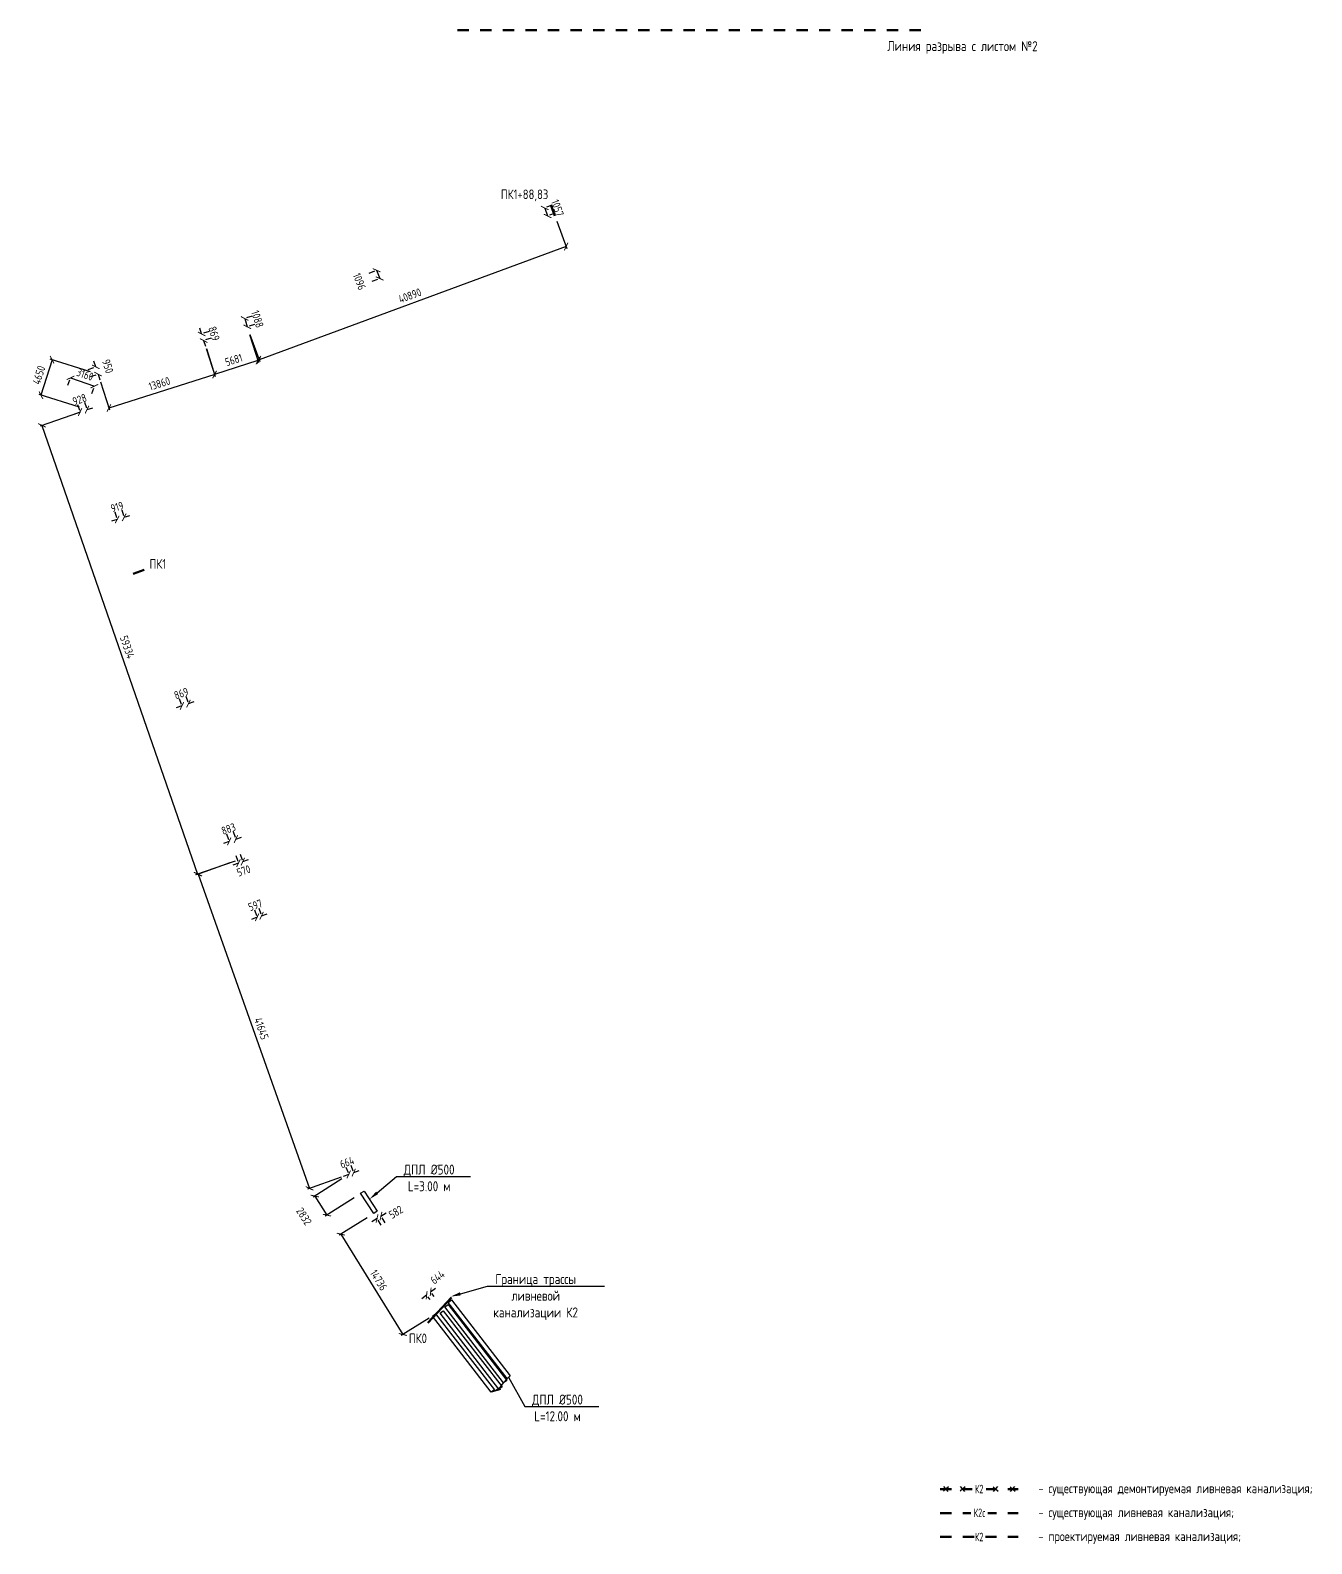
# Model space of a CAD drawing. Header units: millimetres. Extents: x 23834235 to 25435680, y -11289 to 22860162.
# Drawn here: x 24141821 to 24301934, y 22273787 to 22462879 of the extents above; entities that cross this region are included whole.
import ezdxf
from ezdxf import colors
from ezdxf.entities.mleader import LeaderData, LeaderLine
from ezdxf.math import Vec2, Vec3

# ---------------------------------------------------------------- set-up
doc = ezdxf.new("R2010")
doc.units = ezdxf.units.MM
doc.set_wipeout_variables(frame=1)
doc.linetypes.add('Штриховая', pattern=[2822.222233, 1411.111116, -1411.111116])
for name, color, linetype, lineweight in [('Text blocks_Ном._пера__28', 7, 'Continuous', 13), ('ВК_Текст', 7, 'Continuous', 25), ('Лотки К2', 30, 'Continuous', 30), ('Пикеты', 1, 'Continuous', 60), ('Труба К2', 7, 'Continuous', 60)]:
    doc.layers.add(name, color=color, linetype=linetype, lineweight=lineweight)
doc.layers.add('Выноски', color=7, linetype='Continuous')
doc.styles.add('GOST 2.304', font='GOST_type.ttf')
doc.styles.add('GOST_100', font='cs_gost2304.shx', dxfattribs={"width": 0.7, "height": 300})
doc.styles.get("Standard").update_dxf_attribs({"font": 'arial.ttf'})
doc.dimstyles.new('STANDARD$0', dxfattribs={"dimscale": 100, "dimtxt": 2.5, "dimasz": 1, "dimexe": 0.5, "dimexo": 2, "dimgap": 1, "dimtad": 1, "dimdec": 0, "dimzin": 0, "dimdsep": 46, "dimtxsty": 'Standard', "dimblk1": 'OBLIQUE', "dimblk2": 'OBLIQUE', "dimsah": 1, "dimcen": 2, "dimadec": 0, "dimazin": 0, "dimtfac": 1, "dimtdec": 4, "dimtofl": 0, "dimtmove": 2, "dimatfit": 3, "dimldrblk": 'OBLIQUE', "dimfxl": 1, "dimtolj": 1, "dimtzin": 0, "dimarcsym": 0})

# ---------------------------------------------------------------- blocks, each defined once
blk = doc.blocks.new('*U4')
at = {"color": 255}
blk.add_wipeout([(-200, 125), (200, 125), (200, -125), (-200, -125)], dxfattribs=at)
at = {"layer": 'ВК_Текст', "insert": (0, 0), "char_height": 250, "attachment_point": 5, "style": 'GOST_100'}
blk.add_mtext('К2', dxfattribs=at)
blk = doc.blocks.new('hdsgth')
at = {"color": 255}
blk.add_wipeout([(-1038, 533), (1038, 533), (1038, -533), (-1038, -533)], dxfattribs=at)
at = {"layer": 'ВК_Текст', "insert": (51, 25), "char_height": 1066.7, "attachment_point": 5, "rotation": 359.99126, "style": 'GOST_100'}
blk.add_mtext('К2c', dxfattribs=at)
blk = doc.blocks.new('_ArchTick')
at = {"color": 0, "linetype": 'ByBlock', "const_width": 0.15}
blk.add_lwpolyline([(-0.5, -0.5), (0.5, 0.5)], dxfattribs=at)
blk = doc.blocks.new('*D27')
at = {"color": 0, "lineweight": -2, "transparency": 16777216}
for p, q in [((24185641, 22314727), (24186276, 22315126)), ((24185148, 22314417), (24184513, 22314018)), ((24185667, 22313591), (24185281, 22314206)), ((24186160, 22313901), (24185774, 22314516))]:
    blk.add_line(p, q, dxfattribs=at)
at = {"color": 0, "lineweight": -2, "transparency": 16777216, "xscale": 750.0000000000001, "yscale": 750.0000000000001, "zscale": 750.0000000000001}
for p, rotation in [((24185148, 22314417), 32.16562743184361), ((24185641, 22314727), 212.1656274318436)]:
    blk.add_blockref('_ArchTick', p, dxfattribs=dict(at, rotation=rotation))
at = {"color": 0, "transparency": 16777216, "insert": (24187506, 22315227), "char_height": 1000, "attachment_point": 5, "rotation": 32.16563, "style": 'GOST 2.304'}
blk.add_mtext('\\A1;582', dxfattribs=at)
blk = doc.blocks.new('_Oblique')
at = {"color": 0, "linetype": 'ByBlock', "lineweight": -2}
blk.add_line((-0.5, -0.5), (0.5, 0.5), dxfattribs=at)
blk = doc.blocks.new('*D48')
at = {"color": 0, "lineweight": -2, "transparency": 16777216}
for p, q in [((24206103, 22440673), (24206459, 22439678)), ((24207037, 22441007), (24206339, 22440757)), ((24207393, 22440012), (24206694, 22439762))]:
    blk.add_line(p, q, dxfattribs=at)
at = {"color": 0, "lineweight": -2, "transparency": 16777216, "xscale": 750.0000000000001, "yscale": 750.0000000000001, "zscale": 750.0000000000001}
for p, rotation in [((24206103, 22440673), 109.65204921193), ((24206459, 22439678), 289.65204921193)]:
    blk.add_blockref('_ArchTick', p, dxfattribs=dict(at, rotation=rotation))
at = {"color": 0, "transparency": 16777216, "insert": (24207694, 22440680), "char_height": 1000, "attachment_point": 5, "rotation": 289.65205, "style": 'GOST 2.304'}
blk.add_mtext('\\A1;1057', dxfattribs=at)
blk = doc.blocks.new('*D49')
at = {"color": 0, "lineweight": -2, "transparency": 16777216}
for p, q in [((24184167, 22432538), (24184862, 22432803)), ((24185096, 22432891), (24185485, 22431867)), ((24184556, 22431514), (24185252, 22431778))]:
    blk.add_line(p, q, dxfattribs=at)
at = {"color": 0, "lineweight": -2, "transparency": 16777216, "xscale": 750.0000000000001, "yscale": 750.0000000000001, "zscale": 750.0000000000001}
for p, rotation in [((24185096, 22432891), 110.8243739397557), ((24185485, 22431867), 290.8243739397558)]:
    blk.add_blockref('_ArchTick', p, dxfattribs=dict(at, rotation=rotation))
at = {"color": 0, "transparency": 16777216, "insert": (24182951, 22431489), "char_height": 1000, "attachment_point": 5, "rotation": 290.82437, "style": 'GOST 2.304'}
blk.add_mtext('\\A1;1096', dxfattribs=at)
blk = doc.blocks.new('*D50')
at = {"color": 0, "lineweight": -2, "transparency": 16777216}
for p, q in [((24168612, 22426868), (24168939, 22425830)), ((24169530, 22427157), (24168850, 22426943)), ((24169857, 22426119), (24169177, 22425905))]:
    blk.add_line(p, q, dxfattribs=at)
at = {"color": 0, "lineweight": -2, "transparency": 16777216, "xscale": 750.0000000000001, "yscale": 750.0000000000001, "zscale": 750.0000000000001}
for p, rotation in [((24168612, 22426868), 107.4804676707504), ((24168939, 22425830), 287.4804676707504)]:
    blk.add_blockref('_ArchTick', p, dxfattribs=dict(at, rotation=rotation))
at = {"color": 0, "transparency": 16777216, "insert": (24170206, 22426800), "char_height": 1000, "attachment_point": 5, "rotation": 287.48047, "style": 'GOST 2.304'}
blk.add_mtext('\\A1;1088', dxfattribs=at)
blk = doc.blocks.new('*D51')
at = {"color": 0, "lineweight": -2, "transparency": 16777216}
for p, q in [((24163223, 22424941), (24162998, 22425657)), ((24164156, 22425235), (24163462, 22425016)), ((24164417, 22424406), (24163723, 22424188)), ((24163484, 22424112), (24163710, 22423397))]:
    blk.add_line(p, q, dxfattribs=at)
at = {"color": 0, "lineweight": -2, "transparency": 16777216, "xscale": 750.0000000000001, "yscale": 750.0000000000001, "zscale": 750.0000000000001}
for p, rotation in [((24163223, 22424941), 287.480467671033), ((24163484, 22424112), 107.480467671033)]:
    blk.add_blockref('_ArchTick', p, dxfattribs=dict(at, rotation=rotation))
at = {"color": 0, "transparency": 16777216, "insert": (24164786, 22424978), "char_height": 1000, "attachment_point": 5, "rotation": 287.48047, "style": 'GOST 2.304'}
blk.add_mtext('\\A1;869', dxfattribs=at)
blk = doc.blocks.new('*D52')
at = {"color": 0, "lineweight": -2, "transparency": 16777216}
for p, q in [((24149053, 22420515), (24149764, 22420744)), ((24150002, 22420820), (24149772, 22421534)), ((24149344, 22419611), (24150055, 22419840)), ((24150293, 22419917), (24150523, 22419203))]:
    blk.add_line(p, q, dxfattribs=at)
at = {"color": 0, "lineweight": -2, "transparency": 16777216, "xscale": 750.0000000000001, "yscale": 750.0000000000001, "zscale": 750.0000000000001}
for p, rotation in [((24150002, 22420820), 287.8558469475789), ((24150293, 22419917), 107.8558469475789)]:
    blk.add_blockref('_ArchTick', p, dxfattribs=dict(at, rotation=rotation))
at = {"color": 0, "transparency": 16777216, "insert": (24151511, 22420900), "char_height": 1000, "attachment_point": 5, "rotation": 287.85585, "style": 'GOST 2.304'}
blk.add_mtext('\\A1;950', dxfattribs=at)
blk = doc.blocks.new('*D53')
at = {"color": 0, "lineweight": -2, "transparency": 16777216}
for p, q in [((24146528, 22418542), (24146762, 22419213)), ((24146844, 22419449), (24149827, 22418409)), ((24149511, 22417502), (24149745, 22418173))]:
    blk.add_line(p, q, dxfattribs=at)
at = {"color": 0, "lineweight": -2, "transparency": 16777216, "xscale": 750.0000000000001, "yscale": 750.0000000000001, "zscale": 750.0000000000001}
for p, rotation in [((24146844, 22419449), 160.7805502903515), ((24149827, 22418409), 340.7805502903515)]:
    blk.add_blockref('_ArchTick', p, dxfattribs=dict(at, rotation=rotation))
at = {"color": 0, "transparency": 16777216, "insert": (24148665, 22419874), "char_height": 1000, "attachment_point": 5, "rotation": 340.78055, "style": 'GOST 2.304'}
blk.add_mtext('\\A1;3160', dxfattribs=at)
blk = doc.blocks.new('*D54')
at = {"color": 0, "lineweight": -2, "transparency": 16777216}
for p, q in [((24148039, 22415174), (24147331, 22414928)), ((24147714, 22416110), (24147957, 22415411)), ((24148590, 22416415), (24148833, 22415715)), ((24148915, 22415479), (24149624, 22415725))]:
    blk.add_line(p, q, dxfattribs=at)
at = {"color": 0, "lineweight": -2, "transparency": 16777216, "xscale": 750.0000000000001, "yscale": 750.0000000000001, "zscale": 750.0000000000001}
for p, rotation in [((24148039, 22415174), 19.17473161991121), ((24148915, 22415479), 199.1747316199112)]:
    blk.add_blockref('_ArchTick', p, dxfattribs=dict(at, rotation=rotation))
at = {"color": 0, "transparency": 16777216, "insert": (24147984, 22416745), "char_height": 1000, "attachment_point": 5, "rotation": 19.17473, "style": 'GOST 2.304'}
blk.add_mtext('\\A1;928', dxfattribs=at)
blk = doc.blocks.new('*D55')
at = {"color": 0, "lineweight": -2, "transparency": 16777216}
for p, q in [((24181264, 22320848), (24181522, 22320154)), ((24181887, 22321079), (24182144, 22320385)), ((24182231, 22320151), (24182934, 22320411)), ((24181609, 22319920), (24180905, 22319659))]:
    blk.add_line(p, q, dxfattribs=at)
at = {"color": 0, "lineweight": -2, "transparency": 16777216, "xscale": 750.0000000000001, "yscale": 750.0000000000001, "zscale": 750.0000000000001}
for p, rotation in [((24181609, 22319920), 20.33294513926008), ((24182231, 22320151), 200.3329451392601)]:
    blk.add_blockref('_ArchTick', p, dxfattribs=dict(at, rotation=rotation))
at = {"color": 0, "transparency": 16777216, "insert": (24181398, 22321442), "char_height": 1000, "attachment_point": 5, "rotation": 20.33295, "style": 'GOST 2.304'}
blk.add_mtext('\\A1;664', dxfattribs=at)
blk = doc.blocks.new('*D56')
at = {"color": 0, "lineweight": -2, "transparency": 16777216}
for p, q in [((24152677, 22401754), (24151960, 22401532)), ((24152382, 22402706), (24152603, 22401993)), ((24153260, 22402978), (24153481, 22402265)), ((24153555, 22402026), (24154271, 22402247))]:
    blk.add_line(p, q, dxfattribs=at)
at = {"color": 0, "lineweight": -2, "transparency": 16777216, "xscale": 750.0000000000001, "yscale": 750.0000000000001, "zscale": 750.0000000000001}
for p, rotation in [((24152677, 22401754), 17.19243341497191), ((24153555, 22402026), 197.192433414972)]:
    blk.add_blockref('_ArchTick', p, dxfattribs=dict(at, rotation=rotation))
at = {"color": 0, "transparency": 16777216, "insert": (24152672, 22403324), "char_height": 1000, "attachment_point": 5, "rotation": 17.19243, "style": 'GOST 2.304'}
blk.add_mtext('\\A1;919', dxfattribs=at)
blk = doc.blocks.new('*D57')
at = {"color": 0, "lineweight": -2, "transparency": 16777216}
for p, q in [((24160443, 22379403), (24160688, 22378700)), ((24161264, 22379689), (24161509, 22378985)), ((24161591, 22378749), (24162299, 22378996)), ((24160770, 22378463), (24160062, 22378217))]:
    blk.add_line(p, q, dxfattribs=at)
at = {"color": 0, "lineweight": -2, "transparency": 16777216, "xscale": 750.0000000000001, "yscale": 750.0000000000001, "zscale": 750.0000000000001}
for p, rotation in [((24160770, 22378463), 19.19764094330765), ((24161591, 22378749), 199.1976409433076)]:
    blk.add_blockref('_ArchTick', p, dxfattribs=dict(at, rotation=rotation))
at = {"color": 0, "transparency": 16777216, "insert": (24160687, 22380024), "char_height": 1000, "attachment_point": 5, "rotation": 19.19764, "style": 'GOST 2.304'}
blk.add_mtext('\\A1;869', dxfattribs=at)
blk = doc.blocks.new('*D58')
at = {"color": 0, "lineweight": -2, "transparency": 16777216}
for p, q in [((24166348, 22362468), (24166593, 22361770)), ((24167181, 22362760), (24167426, 22362062)), ((24167509, 22361826), (24168216, 22362074)), ((24166676, 22361534), (24165968, 22361286))]:
    blk.add_line(p, q, dxfattribs=at)
at = {"color": 0, "lineweight": -2, "transparency": 16777216, "xscale": 750.0000000000001, "yscale": 750.0000000000001, "zscale": 750.0000000000001}
for p, rotation in [((24166676, 22361534), 19.33773790029869), ((24167509, 22361826), 199.3377379002986)]:
    blk.add_blockref('_ArchTick', p, dxfattribs=dict(at, rotation=rotation))
at = {"color": 0, "transparency": 16777216, "insert": (24166595, 22363096), "char_height": 1000, "attachment_point": 5, "rotation": 19.33774, "style": 'GOST 2.304'}
blk.add_mtext('\\A1;883', dxfattribs=at)
blk = doc.blocks.new('*D59')
at = {"color": 0, "lineweight": -2, "transparency": 16777216}
for p, q in [((24167834, 22358821), (24167126, 22358574)), ((24167506, 22359765), (24167752, 22359057)), ((24168044, 22359952), (24168291, 22359244)), ((24168373, 22359008), (24169081, 22359255))]:
    blk.add_line(p, q, dxfattribs=at)
at = {"color": 0, "lineweight": -2, "transparency": 16777216, "xscale": 750.0000000000001, "yscale": 750.0000000000001, "zscale": 750.0000000000001}
for p, rotation in [((24167834, 22358821), 19.18886903696524), ((24168373, 22359008), 199.1888690369652)]:
    blk.add_blockref('_ArchTick', p, dxfattribs=dict(at, rotation=rotation))
at = {"color": 0, "transparency": 16777216, "insert": (24168488, 22357868), "char_height": 1000, "attachment_point": 5, "rotation": 19.18887, "style": 'GOST 2.304'}
blk.add_mtext('\\A1;570', dxfattribs=at)
blk = doc.blocks.new('*D60')
at = {"color": 0, "lineweight": -2, "transparency": 16777216}
for p, q in [((24169829, 22352981), (24170080, 22352285)), ((24170390, 22353183), (24170641, 22352488)), ((24170726, 22352252), (24171431, 22352507)), ((24170164, 22352050), (24169459, 22351796))]:
    blk.add_line(p, q, dxfattribs=at)
at = {"color": 0, "lineweight": -2, "transparency": 16777216, "xscale": 750.0000000000001, "yscale": 750.0000000000001, "zscale": 750.0000000000001}
for p, rotation in [((24170164, 22352050), 19.83123365021472), ((24170726, 22352252), 199.8312336502147)]:
    blk.add_blockref('_ArchTick', p, dxfattribs=dict(at, rotation=rotation))
at = {"color": 0, "transparency": 16777216, "insert": (24169936, 22353563), "char_height": 1000, "attachment_point": 5, "rotation": 19.83123, "style": 'GOST 2.304'}
blk.add_mtext('\\A1;597', dxfattribs=at)
blk = doc.blocks.new('*D61')
at = {"color": 0, "lineweight": -2, "transparency": 16777216}
for p, q in [((24191849, 22305250), (24192433, 22305720)), ((24191347, 22304846), (24190762, 22304375)), ((24191798, 22304285), (24191503, 22304651)), ((24192300, 22304689), (24192005, 22305055))]:
    blk.add_line(p, q, dxfattribs=at)
at = {"color": 0, "lineweight": -2, "transparency": 16777216, "xscale": 750.0000000000001, "yscale": 750.0000000000001, "zscale": 750.0000000000001}
for p, rotation in [((24191347, 22304846), 38.82638428892812), ((24191849, 22305250), 218.8263842889282)]:
    blk.add_blockref('_ArchTick', p, dxfattribs=dict(at, rotation=rotation))
at = {"color": 0, "transparency": 16777216, "insert": (24192706, 22307092), "char_height": 1000, "attachment_point": 5, "rotation": 38.82638, "style": 'GOST 2.304'}
blk.add_mtext('\\A1;644', dxfattribs=at)
blk = doc.blocks.new('*D76')
at = {"color": 0, "lineweight": -2, "transparency": 16777216}
for p, q in [((24207614, 22439029), (24208868, 22435628)), ((24208781, 22435862), (24170417, 22421714)), ((24169249, 22424881), (24170503, 22421479))]:
    blk.add_line(p, q, dxfattribs=at)
at = {"color": 0, "lineweight": -2, "transparency": 16777216, "xscale": 750, "yscale": 750, "zscale": 750}
for p, rotation in [((24208781, 22435862), 20.2430037641912), ((24170417, 22421714), 200.2430037641912)]:
    blk.add_blockref('_ArchTick', p, dxfattribs=dict(at, rotation=rotation))
at = {"color": 0, "transparency": 16777216, "insert": (24189253, 22429727), "char_height": 1000, "attachment_point": 5, "rotation": 20.243, "style": 'GOST 2.304'}
blk.add_mtext('\\A1;40890', dxfattribs=at)
blk = doc.blocks.new('*D77')
at = {"color": 0, "lineweight": -2, "transparency": 16777216}
for p, q in [((24169209, 22424867), (24170332, 22421371)), ((24163800, 22423129), (24164923, 22419633)), ((24170255, 22421609), (24164846, 22419871))]:
    blk.add_line(p, q, dxfattribs=at)
at = {"color": 0, "lineweight": -2, "transparency": 16777216, "xscale": 750, "yscale": 750, "zscale": 750}
for p, rotation in [((24170255, 22421609), 17.80672216121014), ((24164846, 22419871), 197.8067221612102)]:
    blk.add_blockref('_ArchTick', p, dxfattribs=dict(at, rotation=rotation))
at = {"color": 0, "transparency": 16777216, "insert": (24167245, 22421693), "char_height": 1000, "attachment_point": 5, "rotation": 17.80672, "style": 'GOST 2.304'}
blk.add_mtext('\\A1;5681', dxfattribs=at)
blk = doc.blocks.new('*D78')
at = {"color": 0, "lineweight": -2, "transparency": 16777216}
for p, q in [((24163827, 22423138), (24164938, 22419630)), ((24150614, 22418953), (24151725, 22415445)), ((24164863, 22419868), (24151650, 22415683))]:
    blk.add_line(p, q, dxfattribs=at)
at = {"color": 0, "lineweight": -2, "transparency": 16777216, "xscale": 750, "yscale": 750, "zscale": 750}
for p, rotation in [((24164863, 22419868), 17.57548103526333), ((24151650, 22415683), 197.5754810352634)]:
    blk.add_blockref('_ArchTick', p, dxfattribs=dict(at, rotation=rotation))
at = {"color": 0, "transparency": 16777216, "insert": (24157954, 22418729), "char_height": 1000, "attachment_point": 5, "rotation": 17.57548, "style": 'GOST 2.304'}
blk.add_mtext('\\A1;13860', dxfattribs=at)
blk = doc.blocks.new('*D79')
at = {"color": 0, "lineweight": -2, "transparency": 16777216}
for p, q in [((24144553, 22421717), (24143159, 22417281)), ((24149359, 22420206), (24144315, 22421792)), ((24147964, 22415771), (24142920, 22417356))]:
    blk.add_line(p, q, dxfattribs=at)
at = {"color": 0, "lineweight": -2, "transparency": 16777216, "xscale": 750, "yscale": 750, "zscale": 750}
for p, rotation in [((24144553, 22421717), 72.5471128819277), ((24143159, 22417281), 252.5471128819277)]:
    blk.add_blockref('_ArchTick', p, dxfattribs=dict(at, rotation=rotation))
at = {"color": 0, "transparency": 16777216, "insert": (24142901, 22419799), "char_height": 1000, "attachment_point": 5, "rotation": 72.54711, "style": 'GOST 2.304'}
blk.add_mtext('\\A1;4650', dxfattribs=at)
blk = doc.blocks.new('*D80')
at = {"color": 0, "lineweight": -2, "transparency": 16777216}
for p, q in [((24147973, 22415143), (24143042, 22413433)), ((24143279, 22413515), (24162717, 22357455)), ((24167411, 22359083), (24162480, 22357373))]:
    blk.add_line(p, q, dxfattribs=at)
at = {"color": 0, "lineweight": -2, "transparency": 16777216, "xscale": 750, "yscale": 750, "zscale": 750}
for p, rotation in [((24143279, 22413515), 109.1232537961037), ((24162717, 22357455), 289.1232537961037)]:
    blk.add_blockref('_ArchTick', p, dxfattribs=dict(at, rotation=rotation))
at = {"color": 0, "transparency": 16777216, "insert": (24153943, 22385813), "char_height": 1000, "attachment_point": 5, "rotation": 289.12325, "style": 'GOST 2.304'}
blk.add_mtext('\\A1;59334', dxfattribs=at)
blk = doc.blocks.new('*D81')
at = {"color": 0, "lineweight": -2, "transparency": 16777216}
for p, q in [((24166770, 22358844), (24162577, 22357360)), ((24162812, 22357443), (24176709, 22318185)), ((24180666, 22319586), (24176473, 22318102))]:
    blk.add_line(p, q, dxfattribs=at)
at = {"color": 0, "lineweight": -2, "transparency": 16777216, "xscale": 750, "yscale": 750, "zscale": 750}
for p, rotation in [((24162812, 22357443), 109.4927663873839), ((24176709, 22318185), 289.4927663873839)]:
    blk.add_blockref('_ArchTick', p, dxfattribs=dict(at, rotation=rotation))
at = {"color": 0, "transparency": 16777216, "insert": (24170704, 22338148), "char_height": 1000, "attachment_point": 5, "rotation": 289.49277, "style": 'GOST 2.304'}
blk.add_mtext('\\A1;41645', dxfattribs=at)
blk = doc.blocks.new('*D82')
at = {"color": 0, "lineweight": -2, "transparency": 16777216}
for p, q in [((24180765, 22319383), (24177163, 22317093)), ((24177374, 22317227), (24178894, 22314837)), ((24182285, 22316994), (24178683, 22314703))]:
    blk.add_line(p, q, dxfattribs=at)
at = {"color": 0, "lineweight": -2, "transparency": 16777216, "xscale": 750, "yscale": 750, "zscale": 750}
for p, rotation in [((24177374, 22317227), 122.4554157587779), ((24178894, 22314837), 302.4554157587779)]:
    blk.add_blockref('_ArchTick', p, dxfattribs=dict(at, rotation=rotation))
at = {"color": 0, "transparency": 16777216, "insert": (24176023, 22314689), "char_height": 1000, "attachment_point": 5, "rotation": 302.45542, "style": 'GOST 2.304'}
blk.add_mtext('\\A1;2832', dxfattribs=at)
blk = doc.blocks.new('*D83')
at = {"color": 0, "lineweight": -2, "transparency": 16777216}
for p, q in [((24183905, 22314486), (24180421, 22312333)), ((24180633, 22312464), (24188380, 22299928)), ((24191652, 22301950), (24188167, 22299797))]:
    blk.add_line(p, q, dxfattribs=at)
at = {"color": 0, "lineweight": -2, "transparency": 16777216, "xscale": 750, "yscale": 750, "zscale": 750}
for p, rotation in [((24180633, 22312464), 121.7144040935792), ((24188380, 22299928), 301.7144040935793)]:
    blk.add_blockref('_ArchTick', p, dxfattribs=dict(at, rotation=rotation))
at = {"color": 0, "transparency": 16777216, "insert": (24185358, 22306722), "char_height": 1000, "attachment_point": 5, "rotation": 301.7144, "style": 'GOST 2.304'}
blk.add_mtext('\\A1;14736', dxfattribs=at)

msp = doc.modelspace()

# ---------------------------------------------------------------- linework, layer by layer
at = {"color": 1, "linetype": 'Штриховая', "lineweight": 50}
msp.add_line((24195217.249, 22462878.662, 115163), (24253090.92, 22462878.662, 115163), dxfattribs=at)
for p, q in [((24256529.569, 22280888.334, 72631.988), (24255914.199, 22280354.315, -72639.161)), ((24256488.893, 22280313.639, 72631.988), (24255954.874, 22280929.01, -72639.161)), ((24264252.028, 22280888.334, 72631.988), (24264867.398, 22280354.315, -72639.161)), ((24264292.703, 22280313.639, 72631.988), (24264826.723, 22280929.01, -72639.161))]:
    msp.add_line(p, q)
at = {"layer": 'Лотки К2'}
for points in [[(24183519.814, 22317845.226), (24185159.221, 22315332.789), (24184740.482, 22315059.554), (24183101.074, 22317571.992)], [(24194023.384, 22303685.717), (24201363.154, 22294192.152), (24200967.589, 22293886.328), (24193627.819, 22303379.893)], [(24194447.603, 22304250.997), (24201787.373, 22294757.432), (24201391.808, 22294451.608), (24194052.038, 22303945.173)], [(24192467.675, 22302521.15), (24199807.446, 22293027.585), (24199411.88, 22292721.761), (24192072.11, 22302215.326)], [(24193429.473, 22302898.094), (24200769.243, 22293404.529), (24200373.678, 22293098.706), (24193033.908, 22302592.271)]]:
    msp.add_lwpolyline(points, close=True, dxfattribs=at)
at = {"layer": 'Пикеты', "color": 240, "lineweight": 70, "true_color": 0xed1f24}
for p, q in [((24207367.939, 22439692.712), (24206869.531, 22441056.107)), ((24156052.72, 22395479.2), (24154691.363, 22394975.251)), ((24191486.225, 22301390.208), (24194462.235, 22304569.622))]:
    msp.add_line(p, q, dxfattribs=at)
at = {"layer": 'Труба К2', "linetype": 'Штриховая'}
for p, q in [((24255510.041, 22280621.359), (24265271.556, 22280621.359)), ((24255510.041, 22277626.478), (24265271.556, 22277626.478))]:
    msp.add_line(p, q, dxfattribs=at)

# ---------------------------------------------------------------- block references
at = {"layer": 'ВК_Текст', "xscale": 4.266666666666672, "yscale": 4.266666666666672, "zscale": 4.266666666666672}
msp.add_blockref('*U4', (24260390.717, 22274631.596), dxfattribs=at)

# ---------------------------------------------------------------- texts
at = {"insert": (24248909.229, 22461544.265), "char_height": 1250, "attachment_point": 1, "rotation": 359.89890485, "style": 'GOST 2.304'}
msp.add_mtext_dynamic_manual_height_columns('Линия разрыва с листом №2', width=25694.82588, gutter_width=12.5, heights=[0], dxfattribs=at)
at = {"layer": 'Text blocks_Ном._пера__28', "style": 'GOST 2.304'}
for s, p in [('- существующая демонтируемая ливневая канализация;', (24267762.478, 22280103.815)), ('- существующая ливневая канализация;', (24267762.478, 22277108.933)), ('- проектируемая ливневая канализация;', (24267762.478, 22274114.052))]:
    msp.add_text(s, height=1200, dxfattribs=at).set_placement(p)
at = {"layer": 'Пикеты', "style": 'GOST 2.304'}
for s, p in [('ПК1+88,83', (24200608.943, 22441781.823, -228747)), ('ПК1', (24156724.327, 22395605.839, -344094)), ('ПК0', (24189123.001, 22298846.003, -101739))]:
    msp.add_text(s, height=1200, dxfattribs=at).set_placement(p)

# ---------------------------------------------------------------- dimensions: what is measured, and where the dimension line sits
for p1, p2, distance, override, picture, middle in [((24206095.471, 22440670.478), (24206450.839, 22439675.351), 8.148, {"dimscale": 500, "dimtxt": 2, "dimasz": 1.5, "dimtxsty": 'GOST 2.304', "dimblk1": 'ArchTick', "dimblk2": 'ArchTick'}, '*D48', (24207693.793, 22440680.236)), ((24207267.654, 22439967.042), (24168903.18, 22425818.963), 4375.144, {"dimscale": 500, "dimtxt": 2, "dimasz": 1.5, "dimtxsty": 'GOST 2.304', "dimblk1": 'ArchTick', "dimblk2": 'ArchTick', "dimatfit": 2}, '*D76', (24189252.978, 22429727)), ((24185101.253, 22432893.58), (24185490.829, 22431869.327), -5.905, {"dimscale": 500, "dimtxt": 2, "dimasz": 1.5, "dimtxsty": 'GOST 2.304', "dimblk1": 'ArchTick', "dimblk2": 'ArchTick'}, '*D49', (24182950.829, 22431489.45)), ((24168576.253, 22426857.077), (24168903.18, 22425818.963), 37.394, {"dimscale": 500, "dimtxt": 2, "dimasz": 1.5, "dimtxsty": 'GOST 2.304', "dimblk1": 'ArchTick', "dimblk2": 'ArchTick'}, '*D50', (24170206.454, 22426799.931)), ((24163202.254, 22424934.58), (24163463.256, 22424105.8), 22.129, {"dimscale": 500, "dimtxt": 2, "dimasz": 1.5, "dimtxsty": 'GOST 2.304', "dimblk1": 'ArchTick', "dimblk2": 'ArchTick'}, '*D51', (24164785.614, 22424977.73)), ((24168903.18, 22425818.963), (24163494.081, 22424081.591), 4422.066, {"dimscale": 500, "dimtxt": 2, "dimasz": 1.5, "dimtxsty": 'GOST 2.304', "dimblk1": 'ArchTick', "dimblk2": 'ArchTick', "dimatfit": 2}, '*D77', (24167244.904, 22421692.83)), ((24163524.906, 22424091.325), (24150311.856, 22419906.121), 4430.051, {"dimscale": 500, "dimtxt": 2, "dimasz": 1.5, "dimtxsty": 'GOST 2.304', "dimblk1": 'ArchTick', "dimblk2": 'ArchTick', "dimatfit": 2}, '*D78', (24157953.91, 22418729.468)), ((24150312.866, 22419906.442), (24148918.254, 22415470.58), -6037.494, {"dimscale": 500, "dimtxt": 2, "dimasz": 1.5, "dimtxsty": 'GOST 2.304', "dimblk1": 'ArchTick', "dimblk2": 'ArchTick', "dimatfit": 2}, '*D79', (24142901.363, 22419799.421)), ((24146856.753, 22419486.082), (24149840.248, 22418445.984), -39.135, {"dimscale": 500, "dimtxt": 2, "dimasz": 1.5, "dimtxsty": 'GOST 2.304', "dimblk1": 'ArchTick', "dimblk2": 'ArchTick'}, '*D53', (24148665.04, 22419874.019)), ((24148918.254, 22415470.58), (24148042.11, 22415165.907), -9.061, {"dimscale": 500, "dimtxt": 2, "dimasz": 1.5, "dimtxsty": 'GOST 2.304', "dimblk1": 'ArchTick', "dimblk2": 'ArchTick'}, '*D54', (24147984.178, 22416744.596)), ((24148918.254, 22415470.58), (24168356.253, 22359410.579), -5969.102, {"dimscale": 500, "dimtxt": 2, "dimasz": 1.5, "dimtxsty": 'GOST 2.304', "dimblk1": 'ArchTick', "dimblk2": 'ArchTick', "dimatfit": 2}, '*D80', (24153943.042, 22385812.929)), ((24152677.674, 22401750.58), (24153555.851, 22402022.294), 3.584, {"dimscale": 500, "dimtxt": 2, "dimasz": 1.5, "dimtxsty": 'GOST 2.304', "dimblk1": 'ArchTick', "dimblk2": 'ArchTick'}, '*D56', (24152672.119, 22403323.52)), ((24160772.096, 22378458.654), (24161592.566, 22378744.334), 5.123, {"dimscale": 500, "dimtxt": 2, "dimasz": 1.5, "dimtxsty": 'GOST 2.304', "dimblk1": 'ArchTick', "dimblk2": 'ArchTick'}, '*D57', (24160687.052, 22380023.93)), ((24166679.081, 22361524.584), (24167511.82, 22361816.821), 9.842, {"dimscale": 500, "dimtxt": 2, "dimasz": 1.5, "dimtxsty": 'GOST 2.304', "dimblk1": 'ArchTick', "dimblk2": 'ArchTick'}, '*D58', (24166595.369, 22363095.701)), ((24167712.253, 22359177.58), (24181608.547, 22319919.905), -5197.719, {"dimscale": 500, "dimtxt": 2, "dimasz": 1.5, "dimtxsty": 'GOST 2.304', "dimblk1": 'ArchTick', "dimblk2": 'ArchTick', "dimatfit": 2}, '*D81', (24170703.953, 22338148.253)), ((24170167.924, 22352040.346), (24170729.055, 22352242.712), 10.315, {"dimscale": 500, "dimtxt": 2, "dimasz": 1.5, "dimtxsty": 'GOST 2.304', "dimblk1": 'ArchTick', "dimblk2": 'ArchTick'}, '*D60', (24169935.872, 22353562.948)), ((24181611.936, 22319910.761), (24182234.469, 22320141.45), 9.752, {"dimscale": 500, "dimtxt": 2, "dimasz": 1.5, "dimtxsty": 'GOST 2.304', "dimblk1": 'ArchTick', "dimblk2": 'ArchTick'}, '*D55', (24181398.353, 22321442.453)), ((24181608.547, 22319919.905), (24183128.339, 22317530.208), -5018.186, {"dimscale": 500, "dimtxt": 2, "dimasz": 1.5, "dimtxsty": 'GOST 2.304', "dimblk1": 'ArchTick', "dimblk2": 'ArchTick', "dimatfit": 2}, '*D82', (24176022.719, 22314689.322)), ((24184756.009, 22315011.716), (24192502.569, 22302476.017), -4846.313, {"dimscale": 500, "dimtxt": 2, "dimasz": 1.5, "dimtxsty": 'GOST 2.304', "dimblk1": 'ArchTick', "dimblk2": 'ArchTick', "dimatfit": 2}, '*D83', (24185357.919, 22306722.291))]:
    dim = msp.add_aligned_dim(p1=p1, p2=p2, distance=distance, dimstyle='STANDARD$0', override=override)
    dim.commit()
    dim.dimension.update_dxf_attribs({"geometry": picture, "text_midpoint": middle})
for base, p1, p2, angle, picture, middle in [((24150001.95, 22420820.413), (24150296.254, 22419917.58), (24150005.089, 22420821.424), 107.85584695, '*D52', (24151511.108, 22420900.223)), ((24168372.789, 22359008.115), (24167834.494, 22358820.69), (24168372.816, 22359008.036), 19.18886904, '*D59', (24168487.632, 22357868.054)), ((24185640.755, 22314727.221), (24185134.992, 22314437.387), (24185628.03, 22314747.456), 32.16562743, '*D27', (24187505.557, 22315227.162)), ((24191848.757, 22305249.503), (24191171.253, 22305063.58), (24191673.254, 22305467.58), 38.82638429, '*D61', (24192705.657, 22307092.33))]:
    dim = msp.add_linear_dim(base=base, p1=p1, p2=p2, angle=angle, dimstyle='STANDARD$0', override={"dimscale": 500, "dimtxt": 2, "dimasz": 1.5, "dimtxsty": 'GOST 2.304', "dimblk1": 'ArchTick', "dimblk2": 'ArchTick'})
    dim.commit()
    dim.dimension.update_dxf_attribs({"geometry": picture, "text_midpoint": middle, "dimtype": 161})

# ---------------------------------------------------------------- leaders
at = {"layer": 'Выноски', "color": 0, "lineweight": -2}
ml = msp.add_multileader_mtext('Standard', dxfattribs=at)
ml.set_content('{\\C0;ДПЛ %%C500\\PL=3.00 м}', color=5, style='GOST 2.304')
ml.set_leader_properties(lineweight=-3)
ml.build(insert=Vec2(0, 0))
ml.multileader.update_dxf_attribs({"text_left_attachment_type": 6, "text_right_attachment_type": 6, "dogleg_length": 1, "arrow_head_size": 1250, "scale": 500})
ctx = ml.context
ctx.base_point, ctx.scale, ctx.char_height, ctx.arrow_head_size, ctx.landing_gap_size, ctx.plane_origin = Vec3(24187694.437, 22319659.589), 500, 1250, 1250, 900, Vec3(24186457.237, 22295935.208)
ctx.left_attachment, ctx.right_attachment, ctx.text_align_type = 6, 6, 1
notes = []
notes.append((ctx, [(0, (1, 1, 0), (24187594.589, 22319659.589), (1, 0), 99.848, [(1, [(24184206.962, 22316833.86)], 0, [])])]))
ctx.mtext.insert, ctx.mtext.alignment, ctx.mtext.flow_direction = Vec3(24191663.593, 22321159.589), 2, 5
ml = msp.add_multileader_mtext('Standard', dxfattribs=at)
ml.set_content('{\\C0;Граница трассы\\Pливневой\\Pканализации К2}', color=5, style='GOST 2.304')
ml.set_leader_properties(lineweight=-3)
ml.build(insert=Vec2(0, 0))
ml.multileader.update_dxf_attribs({"text_left_attachment_type": 6, "text_right_attachment_type": 6, "dogleg_length": 1, "arrow_head_size": 1250, "scale": 500})
ctx = ml.context
ctx.base_point, ctx.scale, ctx.char_height, ctx.arrow_head_size, ctx.landing_gap_size, ctx.plane_origin = Vec3(24199036.938, 22305978.262), 500, 1250, 1250, 900, Vec3(24201904.413, 22301322.095)
ctx.left_attachment, ctx.right_attachment, ctx.text_align_type = 6, 6, 1
notes.append((ctx, [(0, (1, 1, 0), (24198937.091, 22305978.262), (1, 0), 99.848, [(1, [(24194359.719, 22304665.58)], 0, [])])]))
ctx.mtext.insert, ctx.mtext.alignment, ctx.mtext.flow_direction = Vec3(24204971.338, 22307478.262), 2, 5
ml = msp.add_multileader_mtext('Standard', dxfattribs=at)
ml.set_content('{\\C0;ДПЛ %%C500\\PL=12.00 м}', color=5, style='GOST 2.304')
ml.set_leader_properties(lineweight=-3)
ml.build(insert=Vec2(0, 0))
ml.multileader.update_dxf_attribs({"text_left_attachment_type": 6, "text_right_attachment_type": 6, "dogleg_length": 1, "arrow_head_size": 1250, "scale": 500})
ctx = ml.context
ctx.base_point, ctx.scale, ctx.char_height, ctx.arrow_head_size, ctx.landing_gap_size, ctx.plane_origin = Vec3(24203728.413, 22290921.821, 105124), 500, 1250, 1250, 900, Vec3(24187739.819, 22268082.115, 105124)
ctx.left_attachment, ctx.right_attachment, ctx.text_align_type = 6, 6, 1
notes.append((ctx, [(0, (1, 1, 0), (24203628.566, 22290921.821, 105124), (1, 0), 99.848, [(4, [(24199419.934, 22292667.564, 105124), (24200411.834, 22293128.205, 105124), (24200967.589, 22293886.328, 105124), (24201589.59, 22294604.52, 105124)], 0, [])])]))
ctx.mtext.insert, ctx.mtext.alignment, ctx.mtext.flow_direction = Vec3(24207697.57, 22292421.821, 105124), 2, 5
for ctx, leaders in notes:
    for number, flags, end, landing, length, lines in leaders:
        leader = LeaderData()
        leader.index, (leader.has_last_leader_line, leader.has_dogleg_vector, leader.attachment_direction) = number, flags
        leader.last_leader_point, leader.dogleg_vector, leader.dogleg_length = Vec3(end), Vec3(landing), length
        for number, points, colour, breaks in lines:
            line = LeaderLine()
            line.index, line.vertices, line.color, line.breaks = number, Vec3.list(points), colors.encode_raw_color(colour), breaks
            leader.lines.append(line)
        ctx.leaders.append(leader)

# ---------------------------------------------------------------- next in the draw order: linework, layer by layer
at = {"layer": 'Труба К2', "linetype": 'Штриховая'}
msp.add_line((24255510.041, 22274631.596), (24265271.556, 22274631.596), dxfattribs=at)

# ---------------------------------------------------------------- next in the draw order: block references
msp.add_blockref('hdsgth', (24260390.798, 22277626.636))
at = {"layer": 'ВК_Текст', "xscale": 4.266666666666672, "yscale": 4.266666666666672, "zscale": 4.266666666666672}
msp.add_blockref('*U4', (24260390.798, 22280621.359), dxfattribs=at)

# ---------------------------------------------------------------- next in the draw order: linework, layer by layer
for p, q in [((24258638.692, 22280888.334, 72643.822), (24258023.322, 22280354.315, -72627.327)), ((24258598.017, 22280313.639, 72643.822), (24258063.998, 22280929.01, -72627.327)), ((24262142.905, 22280888.334, 72643.822), (24262758.275, 22280354.315, -72627.327)), ((24262183.58, 22280313.639, 72643.822), (24262717.599, 22280929.01, -72627.327))]:
    msp.add_line(p, q)

doc.saveas('drawing.dxf')
